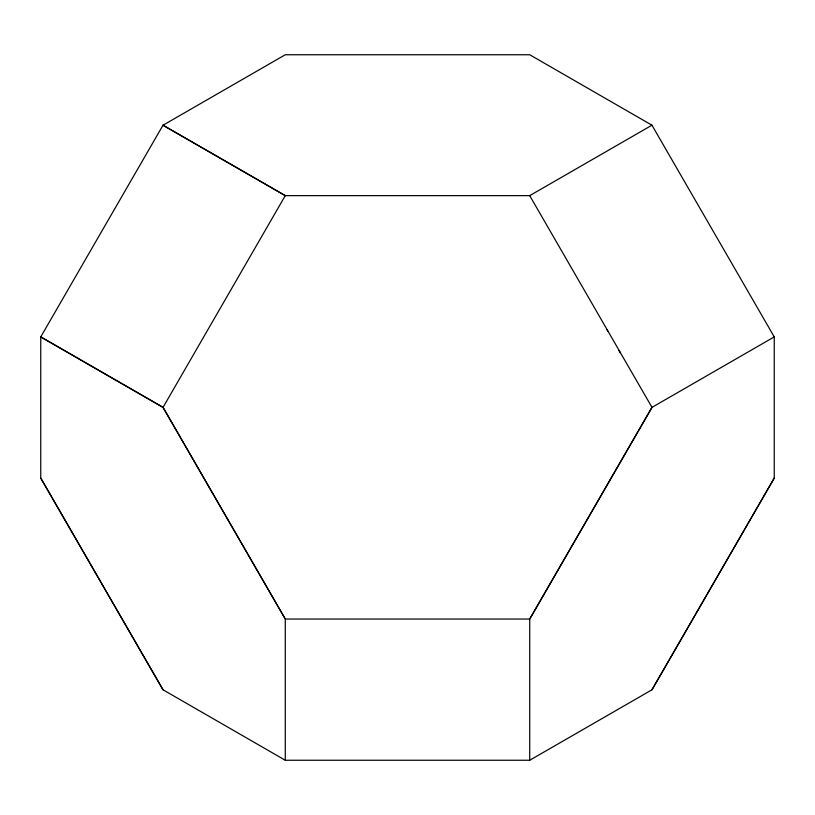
<?xml version="1.0" encoding="UTF-8"?>
<svg xmlns="http://www.w3.org/2000/svg" width="815" height="815" viewBox="0 0 815 815"><rect width="100%" height="100%" fill="white"/><g stroke="black" fill="none" stroke-linecap="round" stroke-linejoin="round"><path stroke-width="1.22" d="M285.281 760.252L285.281 619.043L163.051 407.347L285.281 195.641L529.719 195.641L651.949 125.194L774.25 336.901L774.25 478.099L651.99 689.775L529.719 760.252L285.281 760.252L163.01 689.775L40.75 478.099L40.75 336.901L163.01 125.225L285.281 54.748L529.719 54.748L651.99 125.225M651.949 689.806L774.25 478.099M774.25 336.901L651.99 407.368L529.719 619.043L529.719 760.252M163.051 407.347L40.75 336.901L163.01 407.368L285.281 619.043L529.719 619.043L651.99 407.368L529.719 195.641M606.747 329.372L608.051 331.562M618.85 350.318L620.123 352.528M40.75 478.099L163.01 689.775M285.281 195.641L163.01 125.225L285.281 195.641"/></g></svg>
